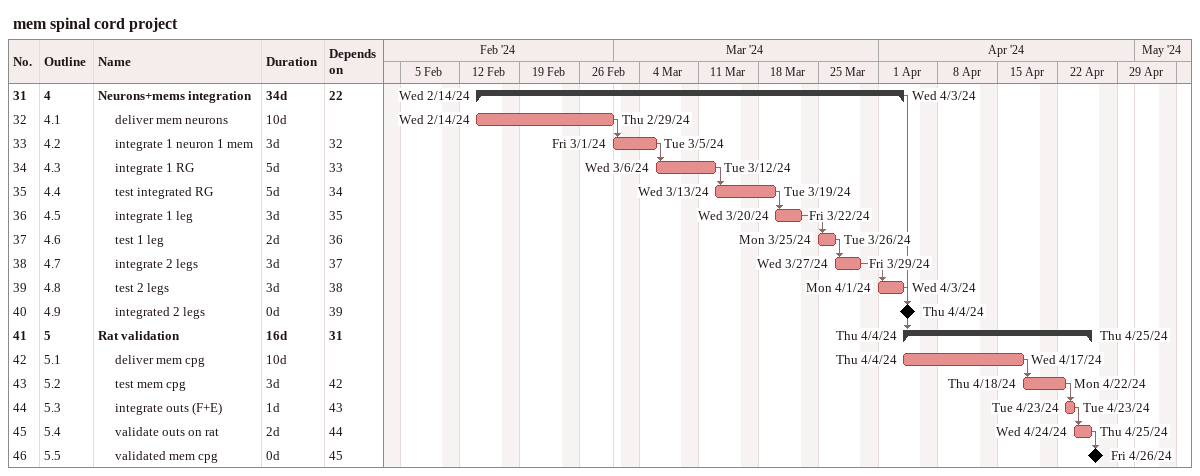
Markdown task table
mem spinal cord project

| ID | WBS | Task | Duration | Start | Finish | Predecessors |
|---|---|---|---|---|---|---|
| 31 | 4 | **Neurons+mems integration** | 34d | 2024-02-14 | 2024-04-03 | 22 |
| 32 | 4.1 | deliver mem neurons | 10d | 2024-02-14 | 2024-02-29 |  |
| 33 | 4.2 | integrate 1 neuron 1 mem | 3d | 2024-03-01 | 2024-03-05 | 32 |
| 34 | 4.3 | integrate 1 RG | 5d | 2024-03-06 | 2024-03-12 | 33 |
| 35 | 4.4 | test integrated RG | 5d | 2024-03-13 | 2024-03-19 | 34 |
| 36 | 4.5 | integrate 1 leg | 3d | 2024-03-20 | 2024-03-22 | 35 |
| 37 | 4.6 | test 1 leg | 2d | 2024-03-25 | 2024-03-26 | 36 |
| 38 | 4.7 | integrate 2 legs | 3d | 2024-03-27 | 2024-03-29 | 37 |
| 39 | 4.8 | test 2 legs | 3d | 2024-04-01 | 2024-04-03 | 38 |
| 40 | 4.9 | integrated 2 legs | 0d | 2024-04-04 | 2024-04-04 | 39 |
| 41 | 5 | **Rat validation** | 16d | 2024-04-04 | 2024-04-25 | 31 |
| 42 | 5.1 | deliver mem cpg | 10d | 2024-04-04 | 2024-04-17 |  |
| 43 | 5.2 | test mem cpg | 3d | 2024-04-18 | 2024-04-22 | 42 |
| 44 | 5.3 | integrate outs (F+E) | 1d | 2024-04-23 | 2024-04-23 | 43 |
| 45 | 5.4 | validate outs on rat | 2d | 2024-04-24 | 2024-04-25 | 44 |
| 46 | 5.5 | validated mem cpg | 0d | 2024-04-26 | 2024-04-26 | 45 |
